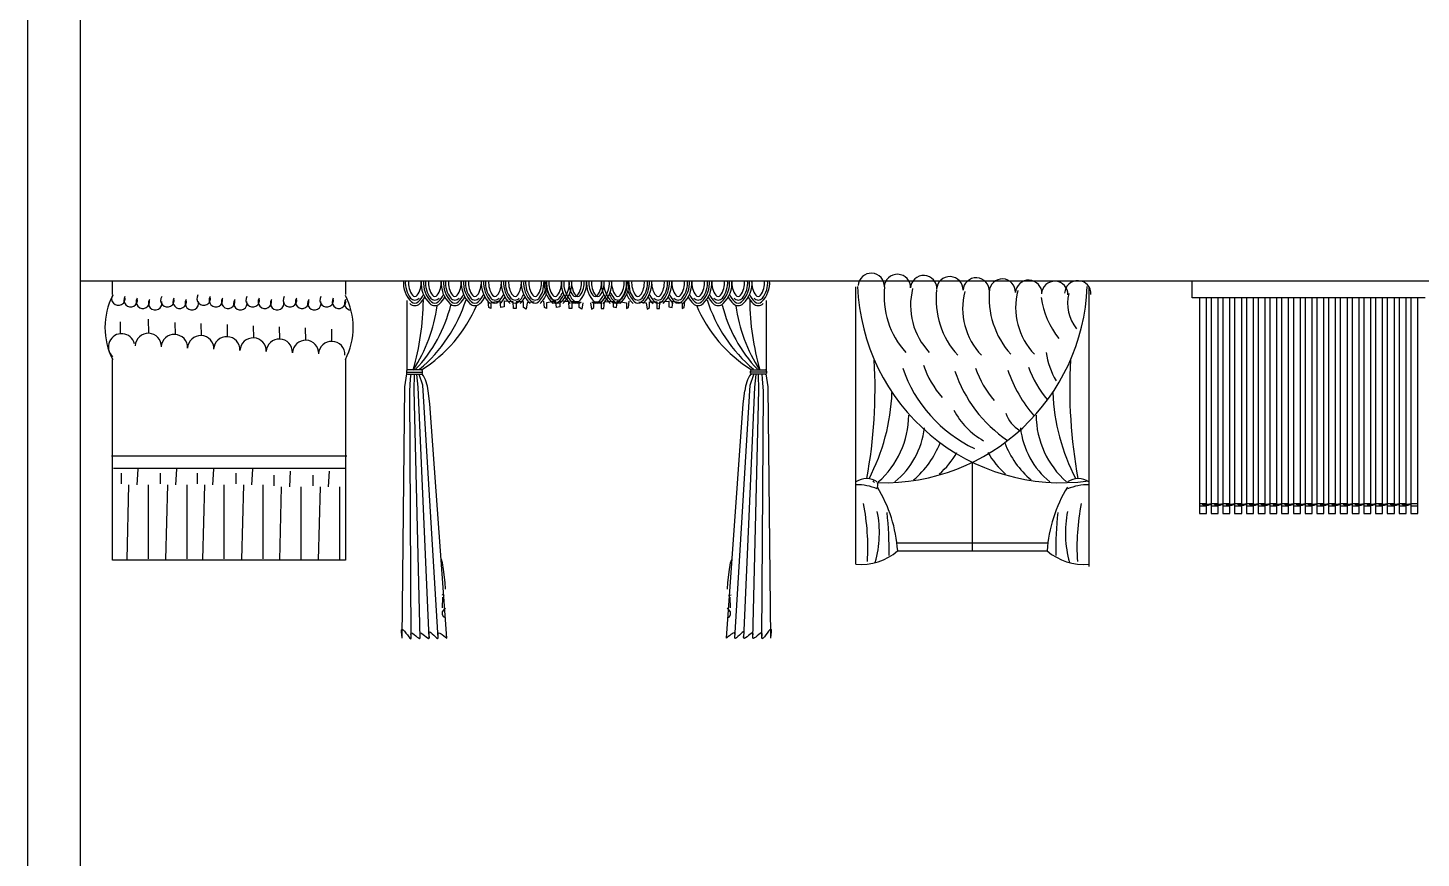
# Model space of a CAD drawing. Header units: inches. Extents: x 9.8 to 52.3, y 14.9 to 39.7.
# Drawn here: x 31.35 to 40.32, y 27.48 to 32.83 of the extents above; entities that cross this region are included whole.
import ezdxf

# ---------------------------------------------------------------- set-up
doc = ezdxf.new("R2010")
doc.units = ezdxf.units.IN
doc.header["$MEASUREMENT"] = 0
for name, color, linetype in [('02', 2, 'Continuous'), ('4', 4, 'Continuous'), ('kadrbm', 4, 'Continuous')]:
    doc.layers.add(name, color=color, linetype=linetype)

# ---------------------------------------------------------------- blocks, each defined once
blk = doc.blocks.new('kadrbm')
at = {"layer": 'kadrbm', "color": 4}
blk.add_lwpolyline([(0, 0), (0, 24.7972), (21, 24.7972), (21, 0), (0, 0)], close=True, dxfattribs=at)
blk.add_lwpolyline([(20.6631, 0.3257), (20.6631, 24.4603), (0.3369, 24.4603), (0.3369, 0.3257), (20.6631, 0.3257)], dxfattribs=at)

msp = doc.modelspace()

# ---------------------------------------------------------------- linework, layer by layer
at = {"layer": '02'}
for p, q in [((33.7642, 31.1977), (36.1221, 31.1977)), ((34.6623, 31.1267), (34.6703, 31.1977)), ((35.224, 31.1267), (35.2161, 31.1977)), ((38.8441, 31.0882), (38.8441, 31.1977)), ((38.8441, 31.1977), (40.3441, 31.1977)), ((33.7869, 31.071), (33.7869, 30.6214)), ((34.3144, 31.0244), (34.31, 31.0665)), ((34.3868, 31.0665), (34.3276, 31.056)), ((34.3276, 31.056), (34.3276, 31.0192)), ((34.3912, 31.0244), (34.3868, 31.0665)), ((34.4702, 31.0613), (34.4132, 31.0665)), ((34.4132, 31.0665), (34.4132, 31.0297)), ((34.4724, 31.0192), (34.4702, 31.0613)), ((34.5382, 31.0613), (34.4899, 31.0613)), ((34.4899, 31.0613), (34.4899, 31.0192)), ((34.5382, 31.0244), (34.5382, 31.0613)), ((34.5602, 31.056), (34.5536, 31.0139)), ((34.6062, 31.0613), (34.5602, 31.056)), ((34.6388, 31.0861), (34.6623, 31.1267)), ((34.6727, 31.0244), (34.6683, 31.0665)), ((34.7451, 31.0665), (34.6859, 31.056)), ((34.6859, 31.056), (34.6859, 31.0192)), ((34.7495, 31.0244), (34.7451, 31.0665)), ((34.8285, 31.0613), (34.7715, 31.0665)), ((34.7715, 31.0665), (34.7715, 31.0297)), ((34.8307, 31.0192), (34.8285, 31.0613)), ((34.8965, 31.0613), (34.8482, 31.0613)), ((34.8482, 31.0613), (34.8482, 31.0192)), ((34.8965, 31.0244), (34.8965, 31.0613)), ((34.9185, 31.056), (34.9119, 31.0139)), ((34.9679, 31.056), (34.9744, 31.0139)), ((34.9898, 31.0244), (34.9898, 31.0613)), ((34.9898, 31.0613), (35.0381, 31.0613)), ((35.0381, 31.0613), (35.0381, 31.0192)), ((35.0556, 31.0192), (35.0578, 31.0613)), ((35.0578, 31.0613), (35.1149, 31.0665)), ((35.1149, 31.0665), (35.1149, 31.0297)), ((35.1368, 31.0244), (35.1412, 31.0665)), ((35.1412, 31.0665), (35.2004, 31.056)), ((35.2004, 31.056), (35.2004, 31.0192)), ((35.2136, 31.0244), (35.218, 31.0665)), ((35.2475, 31.0861), (35.224, 31.1267)), ((35.2801, 31.0613), (35.3262, 31.056)), ((35.3262, 31.056), (35.3327, 31.0139)), ((35.3481, 31.0244), (35.3481, 31.0613)), ((35.3481, 31.0613), (35.3964, 31.0613)), ((35.3964, 31.0613), (35.3964, 31.0192)), ((35.4139, 31.0192), (35.4161, 31.0613)), ((35.4161, 31.0613), (35.4732, 31.0665)), ((35.4732, 31.0665), (35.4732, 31.0297)), ((35.4951, 31.0244), (35.4995, 31.0665)), ((35.4995, 31.0665), (35.5587, 31.056)), ((35.5587, 31.056), (35.5587, 31.0192)), ((35.5719, 31.0244), (35.5763, 31.0665)), ((36.0994, 31.071), (36.0994, 30.6214)), ((40.3441, 31.0882), (38.8441, 31.0882)), ((38.8898, 31.0882), (38.8898, 29.6977)), ((38.9352, 29.7567), (38.9352, 31.0882)), ((38.9654, 31.0882), (38.9654, 29.6977)), ((39.0108, 29.7567), (39.0108, 31.0882)), ((39.0411, 31.0882), (39.0411, 29.6977)), ((39.0864, 29.7567), (39.0864, 31.0882)), ((39.1167, 31.0882), (39.1167, 29.6977)), ((39.1621, 29.7567), (39.1621, 31.0882)), ((39.1923, 31.0882), (39.1923, 29.6977)), ((39.2377, 29.7567), (39.2377, 31.0882)), ((39.2679, 31.0882), (39.2679, 29.6977)), ((39.3133, 29.7567), (39.3133, 31.0882)), ((39.3436, 31.0882), (39.3436, 29.6977)), ((39.389, 29.7567), (39.389, 31.0882)), ((39.4192, 31.0882), (39.4192, 29.6977)), ((39.4646, 29.7567), (39.4646, 31.0882)), ((39.4948, 31.0882), (39.4948, 29.6977)), ((39.5402, 29.7567), (39.5402, 31.0882)), ((39.5705, 31.0882), (39.5705, 29.6977)), ((39.6158, 29.7567), (39.6158, 31.0882)), ((39.6461, 31.0882), (39.6461, 29.6977)), ((39.6915, 29.7567), (39.6915, 31.0882)), ((39.7217, 31.0882), (39.7217, 29.6977)), ((39.7671, 29.7567), (39.7671, 31.0882)), ((39.7974, 31.0882), (39.7974, 29.6977)), ((39.8427, 29.7567), (39.8427, 31.0882)), ((39.873, 31.0882), (39.873, 29.6977)), ((39.9184, 29.7567), (39.9184, 31.0882)), ((39.9486, 31.0882), (39.9486, 29.6977)), ((39.994, 29.7567), (39.994, 31.0882)), ((40.0243, 31.0882), (40.0243, 29.6977)), ((40.0696, 29.7567), (40.0696, 31.0882)), ((40.0999, 31.0882), (40.0999, 29.6977)), ((40.1453, 29.7567), (40.1453, 31.0882)), ((40.1755, 31.0882), (40.1755, 29.6977)), ((40.2209, 29.7567), (40.2209, 31.0882)), ((40.2511, 31.0882), (40.2511, 29.6977)), ((40.2965, 29.6977), (40.2965, 31.0882)), ((34.3276, 31.0192), (34.3144, 31.0244)), ((34.4132, 31.0297), (34.3912, 31.0244)), ((34.4899, 31.0192), (34.4724, 31.0192)), ((34.5536, 31.0139), (34.5382, 31.0244)), ((34.6859, 31.0192), (34.6727, 31.0244)), ((34.7715, 31.0297), (34.7495, 31.0244)), ((34.8482, 31.0192), (34.8307, 31.0192)), ((34.9119, 31.0139), (34.8965, 31.0244)), ((34.9744, 31.0139), (34.9898, 31.0244)), ((35.0381, 31.0192), (35.0556, 31.0192)), ((35.1149, 31.0297), (35.1368, 31.0244)), ((35.2004, 31.0192), (35.2136, 31.0244)), ((35.3327, 31.0139), (35.3481, 31.0244)), ((35.3964, 31.0192), (35.4139, 31.0192)), ((35.4732, 31.0297), (35.4951, 31.0244)), ((35.5587, 31.0192), (35.5719, 31.0244)), ((33.773, 30.5149), (33.7869, 30.5977)), ((33.7848, 30.6161), (33.7848, 30.603)), ((33.7848, 30.6096), (33.8876, 30.6096)), ((33.8801, 30.6237), (33.7923, 30.6237)), ((33.8876, 30.603), (33.8876, 30.6161)), ((35.9987, 30.603), (35.9987, 30.6161)), ((36.1015, 30.6096), (35.9987, 30.6096)), ((36.0062, 30.6237), (36.094, 30.6237)), ((36.1133, 30.5149), (36.0994, 30.5977)), ((36.1015, 30.6161), (36.1015, 30.603)), ((33.7568, 28.895), (33.773, 30.5149)), ((33.7923, 30.5954), (33.8801, 30.5954)), ((33.8043, 30.4867), (33.8103, 30.5665)), ((33.8103, 30.5665), (33.8131, 30.5954)), ((33.8331, 30.496), (33.8349, 30.5938)), ((33.8594, 30.5121), (33.8499, 30.5938)), ((33.93, 28.895), (33.8594, 30.5121)), ((33.8893, 30.5246), (33.8663, 30.5938)), ((33.9872, 28.895), (33.8893, 30.5246)), ((35.8991, 28.895), (35.997, 30.5246)), ((35.9564, 28.895), (36.0269, 30.5121)), ((35.997, 30.5246), (36.02, 30.5938)), ((36.094, 30.5954), (36.0062, 30.5954)), ((36.0269, 30.5121), (36.0364, 30.5938)), ((36.0533, 30.496), (36.0514, 30.5938)), ((36.076, 30.5665), (36.0733, 30.5954)), ((36.082, 30.4867), (36.076, 30.5665)), ((36.1295, 28.895), (36.1133, 30.5149)), ((33.8139, 28.895), (33.8043, 30.4867)), ((33.8717, 28.895), (33.8331, 30.496)), ((33.9344, 30.4053), (33.9234, 30.4894)), ((35.952, 30.4053), (35.9629, 30.4894)), ((36.0146, 28.895), (36.0533, 30.496)), ((36.0724, 28.895), (36.082, 30.4867)), ((34.0428, 28.895), (33.9344, 30.4053)), ((35.8435, 28.895), (35.952, 30.4053)), ((38.8898, 29.7639), (38.9352, 29.7639)), ((38.8898, 29.7474), (38.9352, 29.7474)), ((38.9352, 29.6977), (38.9352, 29.7518)), ((38.9654, 29.7639), (39.0108, 29.7639)), ((38.9654, 29.7474), (39.0108, 29.7474)), ((39.0108, 29.6977), (39.0108, 29.7518)), ((39.0411, 29.7639), (39.0864, 29.7639)), ((39.0411, 29.7474), (39.0864, 29.7474)), ((39.0864, 29.6977), (39.0864, 29.7518)), ((39.1167, 29.7639), (39.1621, 29.7639)), ((39.1167, 29.7474), (39.1621, 29.7474)), ((39.1621, 29.6977), (39.1621, 29.7518)), ((39.1923, 29.7639), (39.2377, 29.7639)), ((39.1923, 29.7474), (39.2377, 29.7474)), ((39.2377, 29.6977), (39.2377, 29.7518)), ((39.2679, 29.7639), (39.3133, 29.7639)), ((39.2679, 29.7474), (39.3133, 29.7474)), ((39.3133, 29.6977), (39.3133, 29.7518)), ((39.3436, 29.7639), (39.389, 29.7639)), ((39.3436, 29.7474), (39.389, 29.7474)), ((39.389, 29.6977), (39.389, 29.7518)), ((39.4192, 29.7639), (39.4646, 29.7639)), ((39.4192, 29.7474), (39.4646, 29.7474)), ((39.4646, 29.6977), (39.4646, 29.7518)), ((39.4948, 29.7639), (39.5402, 29.7639)), ((39.4948, 29.7474), (39.5402, 29.7474)), ((39.5402, 29.6977), (39.5402, 29.7518)), ((39.5705, 29.7639), (39.6158, 29.7639)), ((39.5705, 29.7474), (39.6158, 29.7474)), ((39.6158, 29.6977), (39.6158, 29.7518)), ((39.6461, 29.7639), (39.6915, 29.7639)), ((39.6461, 29.7474), (39.6915, 29.7474)), ((39.6915, 29.6977), (39.6915, 29.7518)), ((39.7217, 29.7639), (39.7671, 29.7639)), ((39.7217, 29.7474), (39.7671, 29.7474)), ((39.7671, 29.6977), (39.7671, 29.7518)), ((39.7974, 29.7639), (39.8427, 29.7639)), ((39.7974, 29.7474), (39.8427, 29.7474)), ((39.8427, 29.6977), (39.8427, 29.7518)), ((39.873, 29.7639), (39.9184, 29.7639)), ((39.873, 29.7474), (39.9184, 29.7474)), ((39.9184, 29.6977), (39.9184, 29.7518)), ((39.9486, 29.7639), (39.994, 29.7639)), ((39.9486, 29.7474), (39.994, 29.7474)), ((39.994, 29.6977), (39.994, 29.7518)), ((40.0243, 29.7639), (40.0696, 29.7639)), ((40.0243, 29.7474), (40.0696, 29.7474)), ((40.0696, 29.6977), (40.0696, 29.7518)), ((40.0999, 29.7639), (40.1453, 29.7639)), ((40.0999, 29.7474), (40.1453, 29.7474)), ((40.1453, 29.6977), (40.1453, 29.7518)), ((40.1755, 29.7639), (40.2209, 29.7639)), ((40.1755, 29.7474), (40.2209, 29.7474)), ((40.2209, 29.6977), (40.2209, 29.7518)), ((40.2511, 29.7639), (40.2965, 29.7639)), ((40.2511, 29.7474), (40.2965, 29.7474)), ((38.8898, 29.6977), (38.9352, 29.6977)), ((38.9654, 29.6977), (39.0108, 29.6977)), ((39.0411, 29.6977), (39.0864, 29.6977)), ((39.1167, 29.6977), (39.1621, 29.6977)), ((39.1923, 29.6977), (39.2377, 29.6977)), ((39.2679, 29.6977), (39.3133, 29.6977)), ((39.3436, 29.6977), (39.389, 29.6977)), ((39.4192, 29.6977), (39.4646, 29.6977)), ((39.4948, 29.6977), (39.5402, 29.6977)), ((39.5705, 29.6977), (39.6158, 29.6977)), ((39.6461, 29.6977), (39.6915, 29.6977)), ((39.7217, 29.6977), (39.7671, 29.6977)), ((39.7974, 29.6977), (39.8427, 29.6977)), ((39.873, 29.6977), (39.9184, 29.6977)), ((39.9486, 29.6977), (39.994, 29.6977)), ((40.0243, 29.6977), (40.0696, 29.6977)), ((40.0999, 29.6977), (40.1453, 29.6977)), ((40.1755, 29.6977), (40.2209, 29.6977)), ((40.2511, 29.6977), (40.2965, 29.6977)), ((34.015, 29.3807), (34.0084, 29.4017)), ((34.0216, 29.3386), (34.015, 29.3807)), ((35.8647, 29.3386), (35.8713, 29.3807)), ((35.8713, 29.3807), (35.8779, 29.4017)), ((34.0326, 29.2544), (34.0216, 29.3386)), ((34.0348, 29.2123), (34.0326, 29.2544)), ((35.8516, 29.2123), (35.8538, 29.2544)), ((35.8538, 29.2544), (35.8647, 29.3386)), ((34.0282, 29.1702), (34.0128, 29.1754)), ((35.8581, 29.1702), (35.8735, 29.1754)), ((34.015, 29.0912), (34.0172, 29.1597)), ((34.015, 29.0649), (34.0238, 29.0754)), ((34.0238, 29.0754), (34.0348, 29.0912)), ((35.8625, 29.0754), (35.8516, 29.0912)), ((35.8713, 29.0649), (35.8625, 29.0754)), ((35.8713, 29.0912), (35.8691, 29.1597)), ((34.015, 29.0491), (34.015, 29.0649)), ((34.0216, 29.0333), (34.015, 29.0491)), ((34.0304, 29.0281), (34.0216, 29.0333)), ((35.856, 29.0281), (35.8647, 29.0333)), ((35.8647, 29.0333), (35.8713, 29.0491)), ((35.8713, 29.0491), (35.8713, 29.0649))]:
    msp.add_line(p, q, dxfattribs=at)
for points in [[(38.9126, 29.7543, 0), (38.9118, 29.7558, 0), (38.9118, 29.7576, 0), (38.9126, 29.7592, 0)], [(38.9126, 29.7592, 0), (38.919, 29.7613, 0), (38.9256, 29.7611, 0), (38.9318, 29.7585, 0)], [(38.9126, 29.7543, 0), (38.919, 29.7564, 0), (38.9256, 29.7562, 0), (38.9318, 29.7536, 0)], [(38.9529, 29.7585, 0), (38.946, 29.7556, 0), (38.9387, 29.7556, 0), (38.9318, 29.7585, 0)], [(38.9529, 29.7536, 0), (38.946, 29.7508, 0), (38.9387, 29.7508, 0), (38.9318, 29.7536, 0)], [(38.9529, 29.7585, 0), (38.9589, 29.7613, 0), (38.9654, 29.7621, 0)], [(38.9529, 29.7536, 0), (38.9589, 29.7564, 0), (38.9654, 29.7572, 0)], [(38.9882, 29.7543, 0), (38.9874, 29.7558, 0), (38.9874, 29.7576, 0), (38.9882, 29.7592, 0)], [(38.9882, 29.7592, 0), (38.9946, 29.7613, 0), (39.0012, 29.7611, 0), (39.0074, 29.7585, 0)], [(38.9882, 29.7543, 0), (38.9946, 29.7564, 0), (39.0012, 29.7562, 0), (39.0074, 29.7536, 0)], [(39.0285, 29.7585, 0), (39.0216, 29.7556, 0), (39.0143, 29.7556, 0), (39.0074, 29.7585, 0)], [(39.0285, 29.7536, 0), (39.0216, 29.7508, 0), (39.0143, 29.7508, 0), (39.0074, 29.7536, 0)], [(39.0285, 29.7585, 0), (39.0346, 29.7613, 0), (39.0411, 29.7621, 0)], [(39.0285, 29.7536, 0), (39.0346, 29.7564, 0), (39.0411, 29.7572, 0)], [(39.0639, 29.7543, 0), (39.063, 29.7558, 0), (39.063, 29.7576, 0), (39.0639, 29.7592, 0)], [(39.0639, 29.7592, 0), (39.0702, 29.7613, 0), (39.0769, 29.7611, 0), (39.0831, 29.7585, 0)], [(39.0639, 29.7543, 0), (39.0702, 29.7564, 0), (39.0769, 29.7562, 0), (39.0831, 29.7536, 0)], [(39.1042, 29.7585, 0), (39.0973, 29.7556, 0), (39.0899, 29.7556, 0), (39.0831, 29.7585, 0)], [(39.1042, 29.7536, 0), (39.0973, 29.7508, 0), (39.0899, 29.7508, 0), (39.0831, 29.7536, 0)], [(39.1042, 29.7585, 0), (39.1102, 29.7613, 0), (39.1167, 29.7621, 0)], [(39.1042, 29.7536, 0), (39.1102, 29.7564, 0), (39.1167, 29.7572, 0)], [(39.1395, 29.7543, 0), (39.1387, 29.7558, 0), (39.1387, 29.7576, 0), (39.1395, 29.7592, 0)], [(39.1395, 29.7592, 0), (39.1458, 29.7613, 0), (39.1525, 29.7611, 0), (39.1587, 29.7585, 0)], [(39.1395, 29.7543, 0), (39.1458, 29.7564, 0), (39.1525, 29.7562, 0), (39.1587, 29.7536, 0)], [(39.1798, 29.7585, 0), (39.1729, 29.7556, 0), (39.1656, 29.7556, 0), (39.1587, 29.7585, 0)], [(39.1798, 29.7536, 0), (39.1729, 29.7508, 0), (39.1656, 29.7508, 0), (39.1587, 29.7536, 0)], [(39.1798, 29.7585, 0), (39.1858, 29.7613, 0), (39.1923, 29.7621, 0)], [(39.1798, 29.7536, 0), (39.1858, 29.7564, 0), (39.1923, 29.7572, 0)], [(39.2151, 29.7543, 0), (39.2143, 29.7558, 0), (39.2143, 29.7576, 0), (39.2151, 29.7592, 0)], [(39.2151, 29.7592, 0), (39.2215, 29.7613, 0), (39.2281, 29.7611, 0), (39.2343, 29.7585, 0)], [(39.2151, 29.7543, 0), (39.2215, 29.7564, 0), (39.2281, 29.7562, 0), (39.2343, 29.7536, 0)], [(39.2554, 29.7585, 0), (39.2485, 29.7556, 0), (39.2412, 29.7556, 0), (39.2343, 29.7585, 0)], [(39.2554, 29.7536, 0), (39.2485, 29.7508, 0), (39.2412, 29.7508, 0), (39.2343, 29.7536, 0)], [(39.2554, 29.7585, 0), (39.2614, 29.7613, 0), (39.2679, 29.7621, 0)], [(39.2554, 29.7536, 0), (39.2614, 29.7564, 0), (39.2679, 29.7572, 0)], [(39.2908, 29.7543, 0), (39.2899, 29.7558, 0), (39.2899, 29.7576, 0), (39.2908, 29.7592, 0)], [(39.2908, 29.7592, 0), (39.2971, 29.7613, 0), (39.3038, 29.7611, 0), (39.3099, 29.7585, 0)], [(39.2908, 29.7543, 0), (39.2971, 29.7564, 0), (39.3038, 29.7562, 0), (39.3099, 29.7536, 0)], [(39.331, 29.7585, 0), (39.3242, 29.7556, 0), (39.3168, 29.7556, 0), (39.3099, 29.7585, 0)], [(39.331, 29.7536, 0), (39.3242, 29.7508, 0), (39.3168, 29.7508, 0), (39.3099, 29.7536, 0)], [(39.331, 29.7585, 0), (39.3371, 29.7613, 0), (39.3436, 29.7621, 0)], [(39.331, 29.7536, 0), (39.3371, 29.7564, 0), (39.3436, 29.7572, 0)], [(39.3664, 29.7543, 0), (39.3655, 29.7558, 0), (39.3655, 29.7576, 0), (39.3664, 29.7592, 0)], [(39.3664, 29.7592, 0), (39.3727, 29.7613, 0), (39.3794, 29.7611, 0), (39.3856, 29.7585, 0)], [(39.3664, 29.7543, 0), (39.3727, 29.7564, 0), (39.3794, 29.7562, 0), (39.3856, 29.7536, 0)], [(39.4067, 29.7585, 0), (39.3998, 29.7556, 0), (39.3925, 29.7556, 0), (39.3856, 29.7585, 0)], [(39.4067, 29.7536, 0), (39.3998, 29.7508, 0), (39.3925, 29.7508, 0), (39.3856, 29.7536, 0)], [(39.4067, 29.7585, 0), (39.4127, 29.7613, 0), (39.4192, 29.7621, 0)], [(39.4067, 29.7536, 0), (39.4127, 29.7564, 0), (39.4192, 29.7572, 0)], [(39.442, 29.7543, 0), (39.4412, 29.7558, 0), (39.4412, 29.7576, 0), (39.442, 29.7592, 0)], [(39.442, 29.7592, 0), (39.4484, 29.7613, 0), (39.455, 29.7611, 0), (39.4612, 29.7585, 0)], [(39.442, 29.7543, 0), (39.4484, 29.7564, 0), (39.455, 29.7562, 0), (39.4612, 29.7536, 0)], [(39.4823, 29.7585, 0), (39.4754, 29.7556, 0), (39.4681, 29.7556, 0), (39.4612, 29.7585, 0)], [(39.4823, 29.7536, 0), (39.4754, 29.7508, 0), (39.4681, 29.7508, 0), (39.4612, 29.7536, 0)], [(39.4823, 29.7585, 0), (39.4883, 29.7613, 0), (39.4948, 29.7621, 0)], [(39.4823, 29.7536, 0), (39.4883, 29.7564, 0), (39.4948, 29.7572, 0)], [(39.5177, 29.7543, 0), (39.5168, 29.7558, 0), (39.5168, 29.7576, 0), (39.5177, 29.7592, 0)], [(39.5177, 29.7592, 0), (39.524, 29.7613, 0), (39.5306, 29.7611, 0), (39.5368, 29.7585, 0)], [(39.5177, 29.7543, 0), (39.524, 29.7564, 0), (39.5306, 29.7562, 0), (39.5368, 29.7536, 0)], [(39.5579, 29.7585, 0), (39.5511, 29.7556, 0), (39.5437, 29.7556, 0), (39.5368, 29.7585, 0)], [(39.5579, 29.7536, 0), (39.5511, 29.7508, 0), (39.5437, 29.7508, 0), (39.5368, 29.7536, 0)], [(39.5579, 29.7585, 0), (39.564, 29.7613, 0), (39.5705, 29.7621, 0)], [(39.5579, 29.7536, 0), (39.564, 29.7564, 0), (39.5705, 29.7572, 0)], [(39.5933, 29.7543, 0), (39.5924, 29.7558, 0), (39.5924, 29.7576, 0), (39.5933, 29.7592, 0)], [(39.5933, 29.7592, 0), (39.5996, 29.7613, 0), (39.6063, 29.7611, 0), (39.6125, 29.7585, 0)], [(39.5933, 29.7543, 0), (39.5996, 29.7564, 0), (39.6063, 29.7562, 0), (39.6125, 29.7536, 0)], [(39.6336, 29.7585, 0), (39.6267, 29.7556, 0), (39.6193, 29.7556, 0), (39.6125, 29.7585, 0)], [(39.6336, 29.7536, 0), (39.6267, 29.7508, 0), (39.6193, 29.7508, 0), (39.6125, 29.7536, 0)], [(39.6336, 29.7585, 0), (39.6396, 29.7613, 0), (39.6461, 29.7621, 0)], [(39.6336, 29.7536, 0), (39.6396, 29.7564, 0), (39.6461, 29.7572, 0)], [(39.6689, 29.7543, 0), (39.6681, 29.7558, 0), (39.6681, 29.7576, 0), (39.6689, 29.7592, 0)], [(39.6689, 29.7592, 0), (39.6753, 29.7613, 0), (39.6819, 29.7611, 0), (39.6881, 29.7585, 0)], [(39.6689, 29.7543, 0), (39.6753, 29.7564, 0), (39.6819, 29.7562, 0), (39.6881, 29.7536, 0)], [(39.7092, 29.7585, 0), (39.7023, 29.7556, 0), (39.695, 29.7556, 0), (39.6881, 29.7585, 0)], [(39.7092, 29.7536, 0), (39.7023, 29.7508, 0), (39.695, 29.7508, 0), (39.6881, 29.7536, 0)], [(39.7092, 29.7585, 0), (39.7152, 29.7613, 0), (39.7217, 29.7621, 0)], [(39.7092, 29.7536, 0), (39.7152, 29.7564, 0), (39.7217, 29.7572, 0)], [(39.7446, 29.7543, 0), (39.7437, 29.7558, 0), (39.7437, 29.7576, 0), (39.7446, 29.7592, 0)], [(39.7446, 29.7592, 0), (39.7509, 29.7613, 0), (39.7575, 29.7611, 0), (39.7637, 29.7585, 0)], [(39.7446, 29.7543, 0), (39.7509, 29.7564, 0), (39.7575, 29.7562, 0), (39.7637, 29.7536, 0)], [(39.7848, 29.7585, 0), (39.778, 29.7556, 0), (39.7706, 29.7556, 0), (39.7637, 29.7585, 0)], [(39.7848, 29.7536, 0), (39.778, 29.7508, 0), (39.7706, 29.7508, 0), (39.7637, 29.7536, 0)], [(39.7848, 29.7585, 0), (39.7909, 29.7613, 0), (39.7974, 29.7621, 0)], [(39.7848, 29.7536, 0), (39.7909, 29.7564, 0), (39.7974, 29.7572, 0)], [(39.8202, 29.7543, 0), (39.8193, 29.7558, 0), (39.8193, 29.7576, 0), (39.8202, 29.7592, 0)], [(39.8202, 29.7592, 0), (39.8265, 29.7613, 0), (39.8332, 29.7611, 0), (39.8394, 29.7585, 0)], [(39.8202, 29.7543, 0), (39.8265, 29.7564, 0), (39.8332, 29.7562, 0), (39.8394, 29.7536, 0)], [(39.8605, 29.7585, 0), (39.8536, 29.7556, 0), (39.8462, 29.7556, 0), (39.8394, 29.7585, 0)], [(39.8605, 29.7536, 0), (39.8536, 29.7508, 0), (39.8462, 29.7508, 0), (39.8394, 29.7536, 0)], [(39.8605, 29.7585, 0), (39.8665, 29.7613, 0), (39.873, 29.7621, 0)], [(39.8605, 29.7536, 0), (39.8665, 29.7564, 0), (39.873, 29.7572, 0)], [(39.8958, 29.7543, 0), (39.895, 29.7558, 0), (39.895, 29.7576, 0), (39.8958, 29.7592, 0)], [(39.8958, 29.7592, 0), (39.9022, 29.7613, 0), (39.9088, 29.7611, 0), (39.915, 29.7585, 0)], [(39.8958, 29.7543, 0), (39.9022, 29.7564, 0), (39.9088, 29.7562, 0), (39.915, 29.7536, 0)], [(39.9361, 29.7585, 0), (39.9292, 29.7556, 0), (39.9219, 29.7556, 0), (39.915, 29.7585, 0)], [(39.9361, 29.7536, 0), (39.9292, 29.7508, 0), (39.9219, 29.7508, 0), (39.915, 29.7536, 0)], [(39.9361, 29.7585, 0), (39.9421, 29.7613, 0), (39.9486, 29.7621, 0)], [(39.9361, 29.7536, 0), (39.9421, 29.7564, 0), (39.9486, 29.7572, 0)], [(39.9714, 29.7543, 0), (39.9706, 29.7558, 0), (39.9706, 29.7576, 0), (39.9714, 29.7592, 0)], [(39.9714, 29.7592, 0), (39.9778, 29.7613, 0), (39.9844, 29.7611, 0), (39.9906, 29.7585, 0)], [(39.9714, 29.7543, 0), (39.9778, 29.7564, 0), (39.9844, 29.7562, 0), (39.9906, 29.7536, 0)], [(40.0117, 29.7585, 0), (40.0048, 29.7556, 0), (39.9975, 29.7556, 0), (39.9906, 29.7585, 0)], [(40.0117, 29.7536, 0), (40.0048, 29.7508, 0), (39.9975, 29.7508, 0), (39.9906, 29.7536, 0)], [(40.0117, 29.7585, 0), (40.0178, 29.7613, 0), (40.0243, 29.7621, 0)], [(40.0117, 29.7536, 0), (40.0178, 29.7564, 0), (40.0243, 29.7572, 0)], [(40.0471, 29.7543, 0), (40.0462, 29.7558, 0), (40.0462, 29.7576, 0), (40.0471, 29.7592, 0)], [(40.0471, 29.7592, 0), (40.0534, 29.7613, 0), (40.0601, 29.7611, 0), (40.0663, 29.7585, 0)], [(40.0471, 29.7543, 0), (40.0534, 29.7564, 0), (40.0601, 29.7562, 0), (40.0663, 29.7536, 0)], [(40.0874, 29.7585, 0), (40.0805, 29.7556, 0), (40.0731, 29.7556, 0), (40.0663, 29.7585, 0)], [(40.0874, 29.7536, 0), (40.0805, 29.7508, 0), (40.0731, 29.7508, 0), (40.0663, 29.7536, 0)], [(40.0874, 29.7585, 0), (40.0934, 29.7613, 0), (40.0999, 29.7621, 0)], [(40.0874, 29.7536, 0), (40.0934, 29.7564, 0), (40.0999, 29.7572, 0)], [(40.1227, 29.7543, 0), (40.1219, 29.7558, 0), (40.1219, 29.7576, 0), (40.1227, 29.7592, 0)], [(40.1227, 29.7592, 0), (40.129, 29.7613, 0), (40.1357, 29.7611, 0), (40.1419, 29.7585, 0)], [(40.1227, 29.7543, 0), (40.129, 29.7564, 0), (40.1357, 29.7562, 0), (40.1419, 29.7536, 0)], [(40.163, 29.7585, 0), (40.1561, 29.7556, 0), (40.1488, 29.7556, 0), (40.1419, 29.7585, 0)], [(40.163, 29.7536, 0), (40.1561, 29.7508, 0), (40.1488, 29.7508, 0), (40.1419, 29.7536, 0)], [(40.163, 29.7585, 0), (40.169, 29.7613, 0), (40.1755, 29.7621, 0)], [(40.163, 29.7536, 0), (40.169, 29.7564, 0), (40.1755, 29.7572, 0)], [(40.1983, 29.7543, 0), (40.1975, 29.7558, 0), (40.1975, 29.7576, 0), (40.1983, 29.7592, 0)], [(40.1983, 29.7592, 0), (40.2047, 29.7613, 0), (40.2113, 29.7611, 0), (40.2175, 29.7585, 0)], [(40.1983, 29.7543, 0), (40.2047, 29.7564, 0), (40.2113, 29.7562, 0), (40.2175, 29.7536, 0)], [(40.2386, 29.7585, 0), (40.2317, 29.7556, 0), (40.2244, 29.7556, 0), (40.2175, 29.7585, 0)], [(40.2386, 29.7536, 0), (40.2317, 29.7508, 0), (40.2244, 29.7508, 0), (40.2175, 29.7536, 0)], [(40.2386, 29.7585, 0), (40.2446, 29.7613, 0), (40.2511, 29.7621, 0)], [(40.2386, 29.7536, 0), (40.2446, 29.7564, 0), (40.2511, 29.7572, 0)]]:
    msp.add_polyline3d(points, dxfattribs=at)
for centre, radius, start, end in [((33.9325, 31.1837), 0.1689, 175.25036, 226.32032), ((33.9325, 31.1837), 0.1564, 174.86899, 218.66049), ((33.9325, 31.1837), 0.1362, 174.86899, 216.01865), ((33.7423, 31.1837), 0.1362, 323.98135, 5.13101), ((34.0616, 31.1837), 0.1841, 175.64446, 226.32032), ((34.0616, 31.1837), 0.1689, 175.25036, 226.32032), ((34.0616, 31.1837), 0.1564, 174.86899, 218.66049), ((34.0616, 31.1837), 0.1362, 174.86899, 216.01865), ((33.8713, 31.1837), 0.1362, 323.98135, 5.13101), ((34.1906, 31.1837), 0.1841, 175.64446, 226.32032), ((34.1906, 31.1837), 0.1689, 175.25036, 226.32032), ((34.1906, 31.1837), 0.1564, 174.86899, 218.66049), ((34.1906, 31.1837), 0.1362, 174.86899, 216.01865), ((34.0004, 31.1837), 0.1362, 323.98135, 5.13101), ((34.3197, 31.1837), 0.1841, 175.64446, 226.32032), ((34.3197, 31.1837), 0.1689, 175.25036, 226.32032), ((34.3197, 31.1837), 0.1564, 174.86899, 218.66049), ((34.3197, 31.1837), 0.1362, 174.86899, 216.01865), ((34.1295, 31.1837), 0.1362, 323.98135, 5.13101), ((34.4487, 31.1837), 0.1841, 175.64446, 226.32032), ((34.4487, 31.1837), 0.1689, 175.25036, 226.32032), ((34.4487, 31.1837), 0.1564, 174.86899, 218.66049), ((34.4487, 31.1837), 0.1362, 174.86899, 216.01865), ((34.2585, 31.1837), 0.1362, 323.98135, 5.13101), ((34.5778, 31.1837), 0.1841, 175.64446, 226.32032), ((34.5778, 31.1837), 0.1689, 175.25036, 226.32032), ((34.5778, 31.1837), 0.1564, 174.86899, 218.66049), ((34.5778, 31.1837), 0.1362, 174.86899, 216.01865), ((34.3876, 31.1837), 0.1362, 323.98135, 5.13101), ((34.7069, 31.1837), 0.1841, 175.64446, 226.32032), ((34.7069, 31.1837), 0.1689, 175.25036, 226.32032), ((34.7069, 31.1837), 0.1564, 174.86899, 218.66049), ((34.7069, 31.1837), 0.1362, 174.86899, 216.01865), ((34.5167, 31.1837), 0.1362, 323.98135, 5.13101), ((34.8539, 31.1837), 0.1841, 175.64446, 226.32032), ((34.836, 31.1837), 0.1564, 174.86899, 218.66049), ((34.8539, 31.1837), 0.1689, 175.25036, 226.32032), ((34.836, 31.1837), 0.1362, 174.86899, 216.01865), ((34.6458, 31.1837), 0.1362, 323.98135, 5.13101), ((34.6636, 31.1837), 0.1689, 313.67968, 4.74964), ((34.9651, 31.1837), 0.1841, 175.64446, 226.32032), ((34.6636, 31.1837), 0.1841, 313.67968, 4.35554), ((34.9651, 31.1837), 0.1689, 175.25036, 226.32032), ((34.9651, 31.1837), 0.1362, 174.86899, 216.01865), ((34.983, 31.1837), 0.1362, 174.86899, 216.01865), ((34.7748, 31.1837), 0.1362, 323.98135, 5.13101), ((34.7748, 31.1837), 0.1689, 313.67968, 4.74964), ((34.7927, 31.1837), 0.1362, 323.98135, 5.13101), ((35.1115, 31.1837), 0.1689, 175.25036, 226.32032), ((35.0936, 31.1837), 0.1362, 174.86899, 216.01865), ((35.1115, 31.1837), 0.1362, 174.86899, 216.01865), ((34.9034, 31.1837), 0.1362, 323.98135, 5.13101), ((34.9212, 31.1837), 0.1362, 323.98135, 5.13101), ((34.9212, 31.1837), 0.1689, 313.67968, 4.74964), ((35.2227, 31.1837), 0.1841, 175.64446, 226.32032), ((34.9212, 31.1837), 0.1841, 313.67968, 4.35554), ((35.2227, 31.1837), 0.1689, 175.25036, 226.32032), ((35.2406, 31.1837), 0.1362, 174.86899, 216.01865), ((35.0324, 31.1837), 0.1689, 313.67968, 4.74964), ((35.0324, 31.1837), 0.1841, 313.67968, 4.35554), ((35.0503, 31.1837), 0.1362, 323.98135, 5.13101), ((35.0503, 31.1837), 0.1564, 321.33951, 5.13101), ((35.3697, 31.1837), 0.1362, 174.86899, 216.01865), ((35.1794, 31.1837), 0.1362, 323.98135, 5.13101), ((35.1794, 31.1837), 0.1689, 313.67968, 4.74964), ((35.1794, 31.1837), 0.1564, 321.33951, 5.13101), ((35.1794, 31.1837), 0.1841, 313.67968, 4.35554), ((35.4987, 31.1837), 0.1362, 174.86899, 216.01865), ((35.3085, 31.1837), 0.1362, 323.98135, 5.13101), ((35.3085, 31.1837), 0.1689, 313.67968, 4.74964), ((35.3085, 31.1837), 0.1564, 321.33951, 5.13101), ((35.3085, 31.1837), 0.1841, 313.67968, 4.35554), ((35.6278, 31.1837), 0.1362, 174.86899, 216.01865), ((35.4376, 31.1837), 0.1362, 323.98135, 5.13101), ((35.4376, 31.1837), 0.1689, 313.67968, 4.74964), ((35.4376, 31.1837), 0.1564, 321.33951, 5.13101), ((35.4376, 31.1837), 0.1841, 313.67968, 4.35554), ((35.7569, 31.1837), 0.1362, 174.86899, 216.01865), ((35.5666, 31.1837), 0.1362, 323.98135, 5.13101), ((35.5666, 31.1837), 0.1689, 313.67968, 4.74964), ((35.5666, 31.1837), 0.1564, 321.33951, 5.13101), ((35.5666, 31.1837), 0.1841, 313.67968, 4.35554), ((35.8859, 31.1837), 0.1362, 174.86899, 216.01865), ((35.6957, 31.1837), 0.1362, 323.98135, 5.13101), ((35.6957, 31.1837), 0.1689, 313.67968, 4.74964), ((35.6957, 31.1837), 0.1564, 321.33951, 5.13101), ((35.6957, 31.1837), 0.1841, 313.67968, 4.35554), ((36.015, 31.1837), 0.1362, 174.86899, 216.01865), ((35.8248, 31.1837), 0.1362, 323.98135, 5.13101), ((35.8248, 31.1837), 0.1689, 313.67968, 4.74964), ((35.8248, 31.1837), 0.1564, 321.33951, 5.13101), ((35.8248, 31.1837), 0.1841, 313.67968, 4.35554), ((36.144, 31.1837), 0.1362, 174.86899, 216.01865), ((35.9538, 31.1837), 0.1362, 323.98135, 5.13101), ((35.9538, 31.1837), 0.1689, 313.67968, 4.74964), ((35.9538, 31.1837), 0.1564, 321.33951, 5.13101), ((33.8374, 31.0841), 0.0464, 226.32032, 313.67968), ((33.8374, 31.1077), 0.0346, 218.66049, 321.33951), ((33.8374, 31.0841), 0.0312, 226.32032, 313.67968), ((33.8374, 31.1146), 0.0186, 216.01865, 323.98135), ((32.1736, 31.0928), 1.719, 344.16474, 359.26122), ((33.7423, 31.1837), 0.1689, 313.67968, 333.55967), ((33.237, 31.3726), 0.9765, 310.22001, 342.26088), ((33.7423, 31.1837), 0.1841, 313.67968, 330.11522), ((33.9664, 31.0841), 0.0464, 226.32032, 313.67968), ((33.9664, 31.1077), 0.0346, 218.66049, 321.33951), ((33.9664, 31.0841), 0.0312, 226.32032, 313.67968), ((33.9664, 31.1146), 0.0186, 216.01865, 323.98135), ((33.8713, 31.1837), 0.1689, 313.67968, 333.55967), ((33.8713, 31.1837), 0.1841, 313.67968, 330.11522), ((34.0955, 31.0841), 0.0464, 226.32032, 313.67968), ((34.0955, 31.1077), 0.0346, 218.66049, 321.33951), ((34.0955, 31.0841), 0.0312, 226.32032, 313.67968), ((34.0955, 31.1146), 0.0186, 216.01865, 323.98135), ((34.0004, 31.1837), 0.1689, 313.67968, 333.55967), ((34.0004, 31.1837), 0.1841, 313.67968, 330.11522), ((34.2246, 31.0841), 0.0464, 226.32032, 313.67968), ((34.2246, 31.1077), 0.0346, 218.66049, 321.33951), ((34.2246, 31.0841), 0.0312, 226.32032, 313.67968), ((34.2246, 31.1146), 0.0186, 216.01865, 323.98135), ((34.1295, 31.1837), 0.1689, 313.67968, 333.55967), ((34.1295, 31.1837), 0.1841, 313.67968, 330.11522), ((34.3536, 31.1077), 0.0346, 218.66049, 321.33951), ((34.3536, 31.0841), 0.0312, 226.32032, 313.67968), ((34.3536, 31.1146), 0.0186, 216.01865, 323.98135), ((34.2585, 31.1837), 0.1689, 313.67968, 333.55967), ((34.2585, 31.1837), 0.1841, 313.67968, 330.11522), ((34.4827, 31.1077), 0.0346, 218.66049, 321.33951), ((34.4827, 31.0841), 0.0312, 226.32032, 313.67968), ((34.4827, 31.1146), 0.0186, 216.01865, 323.98135), ((34.3876, 31.1837), 0.1689, 313.67968, 333.55967), ((34.3876, 31.1837), 0.1841, 313.67968, 330.11522), ((34.6118, 31.1077), 0.0346, 218.66049, 321.33951), ((34.6118, 31.0841), 0.0312, 226.32032, 313.67968), ((34.6118, 31.1146), 0.0186, 216.01865, 323.98135), ((34.5167, 31.1837), 0.1689, 313.67968, 341.99058), ((34.5167, 31.1837), 0.1841, 313.67968, 336.29151), ((34.7409, 31.1077), 0.0346, 218.66049, 321.33951), ((34.7409, 31.0841), 0.0312, 226.32032, 313.67968), ((34.7409, 31.1146), 0.0186, 216.01865, 323.98135), ((34.7588, 31.0841), 0.0312, 226.32032, 313.67968), ((34.6458, 31.1837), 0.1689, 313.67968, 333.55967), ((34.6458, 31.1837), 0.1564, 321.33951, 337.86806), ((34.983, 31.1837), 0.1841, 209.88478, 226.32032), ((34.983, 31.1837), 0.1689, 206.44033, 226.32032), ((34.87, 31.0841), 0.0312, 226.32032, 313.67968), ((34.87, 31.1146), 0.0186, 216.01865, 323.98135), ((34.8878, 31.0841), 0.0312, 226.32032, 313.67968), ((34.8878, 31.1146), 0.0186, 216.01865, 323.98135), ((34.9985, 31.0841), 0.0312, 226.32032, 313.67968), ((34.9985, 31.1146), 0.0186, 216.01865, 323.98135), ((35.0164, 31.0841), 0.0312, 226.32032, 313.67968), ((35.0164, 31.1146), 0.0186, 216.01865, 323.98135), ((34.9034, 31.1837), 0.1689, 313.67968, 333.55967), ((34.9034, 31.1837), 0.1841, 313.67968, 330.11522), ((35.2406, 31.1837), 0.1689, 206.44033, 226.32032), ((35.2406, 31.1837), 0.1564, 202.13194, 218.66049), ((35.1276, 31.0841), 0.0312, 226.32032, 313.67968), ((35.1455, 31.1077), 0.0346, 218.66049, 321.33951), ((35.1455, 31.0841), 0.0312, 226.32032, 313.67968), ((35.1455, 31.1146), 0.0186, 216.01865, 323.98135), ((35.3697, 31.1837), 0.1841, 203.70849, 226.32032), ((35.3697, 31.1837), 0.1689, 198.00942, 226.32032), ((35.2745, 31.1077), 0.0346, 218.66049, 321.33951), ((35.2745, 31.0841), 0.0312, 226.32032, 313.67968), ((35.2745, 31.1146), 0.0186, 216.01865, 323.98135), ((35.4987, 31.1837), 0.1841, 209.88478, 226.32032), ((35.4987, 31.1837), 0.1689, 206.44033, 226.32032), ((35.4036, 31.1077), 0.0346, 218.66049, 321.33951), ((35.4036, 31.0841), 0.0312, 226.32032, 313.67968), ((35.4036, 31.1146), 0.0186, 216.01865, 323.98135), ((35.6278, 31.1837), 0.1841, 209.88478, 226.32032), ((35.6278, 31.1837), 0.1689, 206.44033, 226.32032), ((35.5327, 31.1077), 0.0346, 218.66049, 321.33951), ((35.5327, 31.0841), 0.0312, 226.32032, 313.67968), ((35.5327, 31.1146), 0.0186, 216.01865, 323.98135), ((35.7569, 31.1837), 0.1841, 209.88478, 226.32032), ((35.7569, 31.1837), 0.1689, 206.44033, 226.32032), ((35.6617, 31.0841), 0.0464, 226.32032, 313.67968), ((35.6617, 31.1077), 0.0346, 218.66049, 321.33951), ((35.6617, 31.0841), 0.0312, 226.32032, 313.67968), ((35.6617, 31.1146), 0.0186, 216.01865, 323.98135), ((36.6494, 31.3726), 0.9765, 197.73912, 229.77999), ((35.8859, 31.1837), 0.1841, 209.88478, 226.32032), ((35.8859, 31.1837), 0.1689, 206.44033, 226.32032), ((35.7908, 31.0841), 0.0464, 226.32032, 313.67968), ((35.7908, 31.1077), 0.0346, 218.66049, 321.33951), ((35.7908, 31.0841), 0.0312, 226.32032, 313.67968), ((35.7908, 31.1146), 0.0186, 216.01865, 323.98135), ((36.015, 31.1837), 0.1841, 209.88478, 226.32032), ((36.015, 31.1837), 0.1689, 206.44033, 226.32032), ((35.9199, 31.0841), 0.0464, 226.32032, 313.67968), ((35.9199, 31.1077), 0.0346, 218.66049, 321.33951), ((35.9199, 31.0841), 0.0312, 226.32032, 313.67968), ((35.9199, 31.1146), 0.0186, 216.01865, 323.98135), ((36.144, 31.1837), 0.1841, 209.88478, 226.32032), ((36.144, 31.1837), 0.1689, 206.44033, 226.32032), ((37.7127, 31.0928), 1.719, 180.73878, 195.83526), ((36.0489, 31.0841), 0.0464, 226.32032, 313.67968), ((36.0489, 31.1077), 0.0346, 218.66049, 321.33951), ((36.0489, 31.0841), 0.0312, 226.32032, 313.67968), ((36.0489, 31.1146), 0.0186, 216.01865, 323.98135), ((33.0204, 31.1587), 0.9683, 326.37337, 352.75477), ((33.1653, 31.2674), 0.9321, 316.60575, 345.95255), ((33.3975, 31.3958), 0.9105, 302.00526, 337.05338), ((36.4888, 31.3958), 0.9105, 202.94662, 237.99474), ((36.721, 31.2674), 0.9321, 194.04745, 223.39425), ((36.8659, 31.1587), 0.9683, 187.24523, 213.62663), ((33.7923, 30.6161), 0.00754, 90, 180), ((33.7923, 30.603), 0.00754, 180, 270), ((33.8801, 30.6161), 0.00754, 0, 90), ((33.8801, 30.603), 0.00754, 270, 0), ((33.6952, 30.4689), 0.2291, 5.11679, 33.9023), ((36.1911, 30.4689), 0.2291, 146.0977, 174.88321), ((36.0062, 30.6161), 0.00754, 90, 180), ((36.0062, 30.603), 0.00754, 180, 270), ((36.094, 30.6161), 0.00754, 0, 90), ((36.094, 30.603), 0.00754, 270, 0)]:
    msp.add_arc(centre, radius, start, end, dxfattribs=at)
for points in [[(33.7568, 28.895), (33.7568, 28.9535), (33.8139, 28.895), (33.8139, 28.928), (33.8717, 28.895), (33.8717, 28.928), (33.93, 28.895), (33.93, 28.9349), (33.9872, 28.895), (33.9872, 28.9233), (34.0428, 28.895)], [(36.1295, 28.895), (36.1295, 28.9535), (36.0724, 28.895), (36.0724, 28.928), (36.0146, 28.895), (36.0146, 28.928), (35.9564, 28.895), (35.9564, 28.9349), (35.8991, 28.895), (35.8991, 28.9233), (35.8435, 28.895)]]:
    msp.add_spline(points, degree=3, dxfattribs=at)
at = {"layer": '4'}
for p, q in [((31.6824, 31.1977), (52.0086, 31.1977)), ((31.8911, 31.1977), (33.3911, 31.1977)), ((31.8911, 31.1094), (31.8911, 31.1977)), ((33.3911, 31.1977), (33.3911, 31.1094)), ((36.678, 29.3722), (36.678, 31.1574)), ((38.178, 31.1574), (38.178, 29.3574)), ((31.9413, 30.8525), (31.9413, 30.933)), ((32.1246, 30.859), (32.1225, 30.9497)), ((32.2962, 30.8516), (32.2944, 30.9292)), ((32.4641, 30.844), (32.4623, 30.922)), ((32.6321, 30.8368), (32.6303, 30.9148)), ((32.8, 30.8292), (32.7982, 30.9076)), ((32.968, 30.822), (32.9662, 30.9004)), ((33.136, 30.8144), (33.1341, 30.8932)), ((33.3039, 30.8072), (33.3021, 30.8859)), ((31.8911, 29.3977), (31.8911, 30.6903)), ((33.3911, 30.6903), (33.3911, 29.3977)), ((31.8838, 30.0708), (33.3988, 30.0708)), ((31.8963, 29.9895), (33.3926, 29.9895)), ((32.0528, 29.9833), (32.0466, 29.8832)), ((32.3032, 29.9833), (32.297, 29.8832)), ((32.5411, 29.9833), (32.5349, 29.8832)), ((32.7916, 29.9833), (32.7853, 29.8832)), ((33.0357, 29.9708), (33.0295, 29.8707)), ((33.2862, 29.9708), (33.2799, 29.8707)), ((37.428, 29.4585), (37.428, 30.022)), ((31.9464, 29.9582), (31.9464, 29.8894)), ((31.9839, 29.4015), (31.9965, 29.8832)), ((32.1217, 29.4077), (32.1217, 29.8832)), ((32.1968, 29.9582), (32.1968, 29.8894)), ((32.2344, 29.4015), (32.2469, 29.8832)), ((32.3721, 29.4077), (32.3721, 29.8832)), ((32.4347, 29.9582), (32.4347, 29.8894)), ((32.4723, 29.4015), (32.4848, 29.8832)), ((32.61, 29.4077), (32.61, 29.8832)), ((32.6851, 29.9582), (32.6851, 29.8894)), ((32.7227, 29.4015), (32.7352, 29.8832)), ((32.8604, 29.4077), (32.8604, 29.8832)), ((32.9293, 29.9457), (32.9293, 29.8769)), ((33.1797, 29.9457), (33.1797, 29.8769)), ((32.9671, 29.3977), (32.9794, 29.8707)), ((33.1046, 29.3977), (33.1046, 29.8707)), ((33.2175, 29.3977), (33.2298, 29.8707)), ((33.355, 29.3952), (33.355, 29.8707)), ((36.9418, 29.51), (37.916, 29.51)), ((36.9468, 29.4585), (37.9093, 29.4585)), ((33.3911, 29.3977), (31.8911, 29.3977))]:
    msp.add_line(p, q, dxfattribs=at)
for centre, radius, start, end in [((36.777, 31.1611), 0.085, 357.98283, 176.8208), ((36.945, 31.1539), 0.085, 357.98283, 176.8208), ((37.1148, 31.1462), 0.085, 357.98283, 176.8208), ((37.2827, 31.139), 0.085, 357.98283, 176.8208), ((38.0015, 31.2104), 1.3137, 182.21018, 277.60298), ((36.8545, 31.2104), 1.3137, 268.4057, 357.78982), ((37.4005, 31.0995), 0.5417, 173.79168, 222.1224), ((37.4713, 31.0397), 0.4415, 165.92143, 223.41447), ((37.7358, 31.0806), 0.5417, 173.79168, 222.1224), ((37.4525, 31.1313), 0.085, 357.98283, 176.8208), ((37.6205, 31.1241), 0.085, 357.98283, 176.8208), ((38.0774, 31.0869), 0.5417, 173.79168, 222.1224), ((37.7903, 31.1164), 0.085, 357.98283, 176.8208), ((38.1481, 31.027), 0.4415, 165.92143, 223.41447), ((37.9582, 31.1092), 0.085, 357.98283, 176.8208), ((38.1068, 31.1128), 0.085, 357.98283, 176.8208), ((32.2923, 30.8967), 0.4505, 152.72509, 207.27491), ((31.9285, 31.0824), 0.0436, 147.41904, 14.41473), ((32.0073, 31.0725), 0.0436, 147.41904, 14.41473), ((32.0861, 31.0626), 0.0436, 147.41904, 14.41473), ((32.165, 31.0527), 0.0436, 147.41904, 14.41473), ((32.244, 31.0725), 0.0436, 147.41904, 14.41473), ((32.3229, 31.0626), 0.0436, 147.41904, 14.41473), ((32.4017, 31.0527), 0.0436, 147.41904, 14.41473), ((32.4776, 31.0824), 0.0436, 147.41904, 14.41473), ((32.5564, 31.0725), 0.0436, 147.41904, 14.41473), ((32.6352, 31.0626), 0.0436, 147.41904, 14.41473), ((32.7141, 31.0527), 0.0436, 147.41904, 14.41473), ((32.7931, 31.0725), 0.0436, 147.41904, 14.41473), ((32.872, 31.0626), 0.0436, 147.41904, 14.41473), ((32.9508, 31.0527), 0.0436, 147.41904, 14.41473), ((33.0331, 31.0725), 0.0436, 147.41904, 14.41473), ((33.1119, 31.0626), 0.0436, 147.41904, 14.41473), ((33.1907, 31.0527), 0.0436, 147.41904, 14.41473), ((33.2698, 31.0725), 0.0436, 147.41904, 14.41473), ((33.3486, 31.0626), 0.0436, 147.41904, 14.41473), ((33.4275, 31.0527), 0.0436, 147.41904, 268.50742), ((32.9901, 30.8968), 0.4505, 332.74485, 27.29468), ((37.8065, 31.0207), 0.4415, 165.92143, 223.41447), ((38.4003, 31.1598), 0.5332, 187.49788, 218.93241), ((38.3038, 31.0528), 0.2626, 166.18451, 218.89242), ((31.9491, 30.7711), 0.0855, 14.26753, 227.21776), ((32.1207, 30.7741), 0.085, 357.98283, 176.8208), ((32.2887, 30.7669), 0.085, 357.98283, 176.8208), ((32.4585, 30.7592), 0.085, 357.98283, 176.8208), ((32.6264, 30.752), 0.085, 357.98283, 176.8208), ((32.7962, 30.7443), 0.085, 357.98283, 176.8208), ((32.9642, 30.7371), 0.085, 357.98283, 176.8208), ((33.1339, 30.7294), 0.085, 357.98283, 176.8208), ((33.3019, 30.7222), 0.085, 357.98283, 176.8208), ((33.5665, 30.5055), 3.2348, 349.63052, 3.19242), ((38.4179, 30.8112), 0.52, 188.2942, 209.78516), ((41.2895, 30.5055), 3.2348, 176.80758, 190.36948), ((37.8215, 30.9202), 0.8887, 198.7102, 244.68893), ((37.7301, 30.871), 0.6545, 199.35381, 220.54871), ((38.1567, 30.9012), 0.8887, 198.7102, 235.57308), ((38.0654, 30.852), 0.6545, 199.35381, 220.54871), ((38.4983, 30.9075), 0.8887, 198.7102, 220.85519), ((38.407, 30.8583), 0.6545, 199.35381, 220.54871), ((35.6088, 30.5265), 1.3022, 332.35515, 357.82453), ((39.2472, 30.5265), 1.3022, 182.17547, 207.64485), ((36.4415, 30.3349), 0.5762, 311.27326, 359.67742), ((37.7457, 30.5966), 0.4954, 208.10251, 240.06477), ((37.8219, 30.3973), 0.1857, 196.56562, 241.55607), ((38.4145, 30.3349), 0.5762, 180.32258, 228.72674), ((36.5924, 30.3113), 0.5301, 309.43437, 353.30634), ((38.2636, 30.3113), 0.5301, 186.69366, 230.56563), ((36.6719, 30.3637), 0.5868, 310.03815, 339.12914), ((38.1842, 30.3637), 0.5868, 200.87086, 229.96185), ((36.8884, 30.335), 0.5023, 310.38187, 330.99461), ((37.9676, 30.335), 0.5023, 209.00539, 229.61813), ((36.7469, 29.8035), 0.1198, 55.21855, 125.12877), ((36.6809, 29.5243), 0.3594, 68.04124, 90.45935), ((36.0464, 29.3967), 0.9025, 33.73345, 34.52243), ((36.7431, 29.8868), 0.0756, 336.91207, 8.82678), ((38.1091, 29.8035), 0.1198, 54.87123, 124.78145), ((38.1751, 29.5243), 0.3594, 89.54065, 111.95876), ((36.0464, 29.3967), 0.9025, 3.9252, 31.46017), ((38.8096, 29.3967), 0.9025, 148.53983, 176.0748), ((35.2954, 29.4784), 1.4593, 356.52343, 11.2398), ((36.1341, 29.5739), 0.6951, 344.10923, 11.48206), ((34.4137, 29.4545), 2.4777, 359.38392, 5.82536), ((40.4424, 29.4545), 2.4777, 174.17464, 180.61608), ((38.7219, 29.5739), 0.6951, 168.51794, 195.89077), ((39.5606, 29.4784), 1.4593, 168.7602, 183.47657), ((36.7105, 29.7315), 0.3613, 264.91348, 310.81098), ((36.9463, 29.4585), 0.0005, 310.81098, 3.9252), ((38.1455, 29.7315), 0.3613, 229.18902, 275.08652), ((36.6785, 29.3722), 0.0005, 180, 264.91348)]:
    msp.add_arc(centre, radius, start, end, dxfattribs=at)

# ---------------------------------------------------------------- block references
at = {"layer": 'kadrbm'}
msp.add_blockref('kadrbm', (31.3455, 14.8721), dxfattribs=at)

doc.saveas('drawing.dxf')
